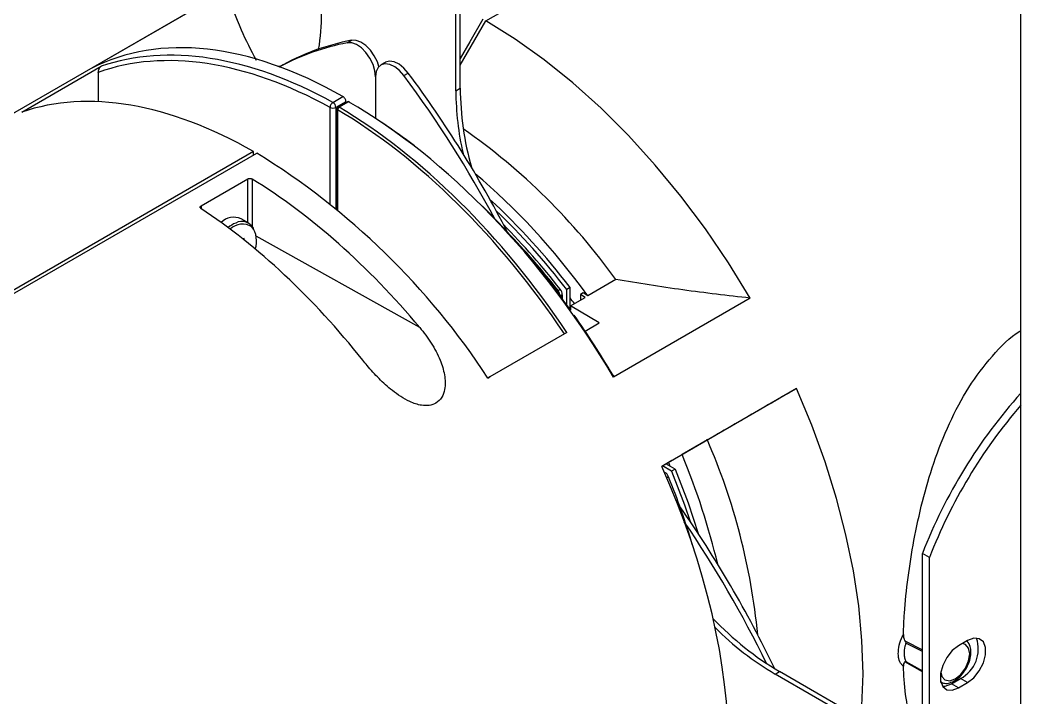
# Model space of a CAD drawing. Extents: x 12.3 to 108.7, y 1.1 to 80.4.
# Drawn here: x 73.653 to 78.505, y 61.209 to 64.496 of the extents above; entities that cross this region are included whole.
import ezdxf

# ---------------------------------------------------------------- set-up
doc = ezdxf.new("R2010")
doc.units = 0
doc.header["$MEASUREMENT"] = 0
doc.layers.add('OBJECT', color=7, linetype='CONTINUOUS')

msp = doc.modelspace()

# ---------------------------------------------------------------- linework, layer by layer
at = {"layer": 'OBJECT'}
for p, q in [((78.5047, 60.8929), (78.5037, 67.7126)), ((75.9111, 64.4917), (77.6024, 65.468)), ((75.1148, 64.906), (73.037, 63.7066)), ((75.7654, 64.1523), (75.7654, 64.7448)), ((75.7866, 64.1645), (75.7866, 64.7567)), ((74.652, 64.6379), (73.9986, 64.2607)), ((75.7866, 64.276), (75.9111, 64.4917)), ((75.2393, 64.385), (75.2605, 64.3973)), ((75.4237, 64.2902), (75.4025, 64.278)), ((73.6618, 64.049), (74.0467, 64.2712)), ((74.0325, 64.2419), (74.0325, 64.0996)), ((75.5139, 64.2264), (75.5352, 64.2387)), ((75.3766, 64.2208), (75.3766, 64.0184)), ((75.7654, 64.1523), (75.7866, 64.1645)), ((75.1698, 64.0964), (75.2185, 64.1245)), ((75.2327, 64.0998), (75.1842, 64.0718)), ((75.2397, 64.0993), (75.1948, 64.0733)), ((75.2447, 64.0988), (75.1998, 64.0728)), ((75.2327, 64.0998), (75.2327, 64.0952)), ((75.156, 63.6046), (75.156, 64.0717)), ((75.1842, 64.0718), (75.1842, 63.5817)), ((75.1898, 64.0647), (75.1898, 63.577)), ((75.1926, 64.0606), (75.1926, 63.5747)), ((74.7847, 63.8577), (71.7747, 62.12)), ((71.7888, 62.1119), (74.8003, 63.8504)), ((74.7847, 63.8414), (74.7847, 63.8577)), ((74.5304, 63.5944), (74.7571, 63.7252)), ((74.7571, 63.5133), (74.7571, 63.7252)), ((74.7781, 63.7247), (74.7781, 63.496)), ((74.5304, 63.5944), (74.5304, 63.5815)), ((74.7615, 63.5108), (74.7245, 63.5322)), ((74.7403, 63.4366), (74.7334, 63.4341)), ((75.5904, 63.0053), (74.7979, 63.4471)), ((76.1045, 63.3663), (76.1044, 63.3676)), ((76.1044, 63.3632), (76.1045, 63.3663)), ((76.5416, 63.2369), (76.4059, 63.1585)), ((76.2609, 63.184), (76.2714, 63.1901)), ((76.3197, 63.1991), (76.3028, 63.1893)), ((76.3028, 63.1144), (76.3028, 63.1893)), ((76.3197, 63.0909), (76.3197, 63.1991)), ((76.3828, 63.1723), (76.3691, 63.1644)), ((76.4059, 63.1585), (76.3828, 63.1723)), ((76.2816, 63.1634), (76.271, 63.1573)), ((76.271, 63.1573), (76.271, 63.1538)), ((76.2816, 63.1634), (76.2816, 63.1396)), ((76.3215, 63.1098), (76.3924, 63.1507)), ((76.3924, 63.1507), (76.3691, 63.1644)), ((76.3691, 63.1644), (76.3691, 63.1373)), ((77.1921, 63.1472), (76.5297, 62.7648)), ((76.4603, 63.0268), (76.3215, 63.1098)), ((76.3215, 63.1097), (76.3215, 63.1098)), ((76.3215, 63.1097), (76.3215, 63.0885)), ((76.3918, 62.9873), (76.4603, 63.0268)), ((76.3038, 62.981), (75.9308, 62.7657)), ((75.9308, 62.7657), (75.9211, 62.7599)), ((75.9211, 62.76), (75.9308, 62.7657)), ((77.4166, 62.7088), (76.7633, 62.3316)), ((76.985, 62.4596), (76.8623, 62.3888)), ((76.8123, 62.3599), (76.7633, 62.3316)), ((76.8285, 62.3178), (76.784, 62.3435)), ((76.8614, 62.3882), (76.8123, 62.3599)), ((76.8619, 62.3885), (76.8614, 62.3882)), ((76.8623, 62.3888), (76.8619, 62.3886)), ((76.8619, 62.3885), (76.8619, 62.3886)), ((76.8116, 62.308), (76.767, 62.3337)), ((76.7754, 62.3044), (76.7785, 62.3026)), ((76.7767, 62.3015), (76.7785, 62.3026)), ((76.8285, 62.3178), (76.8116, 62.308)), ((76.7966, 62.2804), (76.788, 62.2755)), ((78.0612, 61.8895), (78.0273, 61.9091)), ((78.0273, 61.0741), (78.0273, 61.9091)), ((78.0612, 61.0648), (78.0612, 61.8895)), ((77.9418, 61.4851), (78.0273, 61.4424)), ((78.0273, 61.4337), (77.9467, 61.4748)), ((78.2458, 61.4871), (78.202, 61.4618)), ((78.0273, 61.3347), (77.9418, 61.3837)), ((77.9467, 61.3856), (78.0273, 61.3397)), ((77.3134, 61.3244), (77.3346, 61.3367)), ((77.8264, 61.0283), (77.3134, 61.3244)), ((77.8458, 61.0416), (77.3346, 61.3367)), ((78.168, 61.2772), (78.2119, 61.3025)), ((78.202, 61.2576), (78.168, 61.2772)), ((78.202, 61.2576), (78.2458, 61.2829)), ((78.2458, 61.2829), (78.2119, 61.3025))]:
    msp.add_line(p, q, dxfattribs=at)
at = {"layer": 'OBJECT', "flags": 128}
for points in [[(75.897, 64.4998), (75.8336, 64.39), (75.7866, 64.3086)], [(77.1921, 63.1472), (77.0871, 63.318), (76.975, 63.4832), (76.8565, 63.6417), (76.7323, 63.7927), (76.6031, 63.9351), (76.4698, 64.0682), (76.3331, 64.1911), (76.1938, 64.303), (76.0529, 64.4035), (75.9111, 64.4917)], [(75.3766, 64.2208), (75.3734, 64.2498), (75.364, 64.2804), (75.3492, 64.3104), (75.33, 64.3377), (75.3077, 64.3601), (75.284, 64.3762), (75.2606, 64.3847), (75.2393, 64.385)], [(75.3927, 64.2702), (75.3853, 64.2927), (75.3704, 64.3227), (75.3512, 64.3499), (75.3289, 64.3723), (75.3052, 64.3884), (75.2818, 64.3969), (75.2605, 64.3973)], [(75.5139, 64.2264), (75.4926, 64.2508), (75.4692, 64.2693), (75.4455, 64.2805), (75.4232, 64.2838), (75.404, 64.2788), (75.3892, 64.2659), (75.3798, 64.2461), (75.3766, 64.2208)], [(75.5352, 64.2387), (75.5138, 64.263), (75.4904, 64.2815), (75.4667, 64.2928), (75.4445, 64.296), (75.4252, 64.2911), (75.4237, 64.2902)], [(74.9142, 64.2709), (74.9111, 64.2707), (74.9064, 64.2705)], [(74.7413, 63.4278), (74.7413, 63.428), (74.7403, 63.4366)], [(77.7288, 61.1091), (77.7338, 61.1698), (77.739, 61.3257), (77.7338, 61.4876), (77.7183, 61.6547), (77.6925, 61.8258), (77.6565, 62.0001), (77.6107, 62.1765), (77.5552, 62.3541), (77.4904, 62.5319), (77.4166, 62.7088)], [(76.8116, 62.308), (76.8742, 62.1448), (76.902, 62.0636)], [(76.8285, 62.3178), (76.8912, 62.1546), (76.9403, 62.0061)], [(78.1161, 61.3342), (78.1211, 61.3135), (78.1363, 61.296), (78.1591, 61.2916), (78.186, 61.3009), (78.2129, 61.3226), (78.2356, 61.3533), (78.2509, 61.3884), (78.2562, 61.4225), (78.2509, 61.4505), (78.2356, 61.468), (78.2206, 61.4725)], [(78.2458, 61.2829), (78.276, 61.3065), (78.3026, 61.3396), (78.3223, 61.3782), (78.3328, 61.4175), (78.3328, 61.453), (78.3223, 61.4802), (78.3026, 61.496), (78.276, 61.4984), (78.2458, 61.4871)], [(78.202, 61.4618), (78.1717, 61.4382), (78.1451, 61.4051), (78.1254, 61.3665), (78.1149, 61.3272), (78.1149, 61.2917), (78.1254, 61.2645), (78.1451, 61.2487), (78.1717, 61.2463), (78.202, 61.2576)], [(78.1248, 61.2653), (78.1378, 61.2659), (78.168, 61.2772)]]:
    msp.add_lwpolyline(points, dxfattribs=at)
at = {"layer": 'OBJECT'}
for centre, radius, start, end in [((74.1073, 64.5225), 1.0076, 350.3239, 0.3051), ((75.466, 63.2968), 1.1195, 100.5815, 119.867), ((75.4455, 63.2823), 1.1219, 100.5925, 118.4402), ((71.0471, 60.9079), 5.589, 27.2487, 36.5803), ((71.0281, 60.8972), 5.5863, 28.1017, 36.5812), ((77.1921, 64.1619), 1.4267, 180.3873, 192.7161), ((77.2755, 64.1797), 1.489, 180.5835, 195.5105), ((75.1866, 64.0708), 0.0306, 123.2301, 178.3761), ((75.1535, 64.0704), 0.0307, 2.5601, 57.9559), ((75.2447, 64.0906), 0.01, 60.2415, 119.9973), ((75.2418, 64.0948), 0.00494, 53.4184, 114.974), ((75.2477, 64.0948), 0.00496, 66.0938, 126.2045), ((75.17, 64.0991), 0.0308, 242.9222, 297.3664), ((75.1998, 64.0647), 0.01, 119.9973, 180), ((75.1947, 64.0651), 0.00499, 185.5272, 245.1212), ((75.2079, 64.0598), 0.0153, 122.0622, 177.1045), ((75.1968, 64.0689), 0.00494, 53.4184, 114.974), ((74.0294, 61.4337), 3.0923, 35.6697, 55.032), ((72.925, 60.8016), 3.5794, 33.1695, 58.405), ((73.6335, 61.1408), 3.3842, 37.4605, 47.2491), ((73.5707, 61.0908), 3.445, 37.5265, 46.0883), ((74.6896, 63.4533), 0.0862, 66.1619, 135.3746), ((74.7569, 63.3696), 0.1533, 112.4281, 128.5356), ((74.7289, 63.4562), 0.063, 22.2269, 118.8965), ((74.732, 63.4216), 0.0845, 57.9386, 134.9652), ((74.6842, 63.424), 0.1156, 340.465, 36.7598), ((73.5321, 61.0647), 3.4672, 37.8063, 44.7177), ((73.509, 61.0482), 3.4835, 37.8163, 44.0023), ((76.0824, 59.2382), 4.4077, 107.7269, 107.8254), ((76.2252, 63.1552), 0.0458, 2.5848, 38.9169), ((76.2358, 63.1613), 0.0458, 2.5848, 38.9169), ((80.3975, 60.9902), 2.5421, 138.1327, 158.8101), ((80.4314, 60.9707), 2.5421, 139.2918, 158.8101), ((74.1237, 61.216), 3.1194, 5.4974, 23.5628), ((76.7538, 62.264), 0.0458, 21.0818, 57.4169), ((73.5606, 60.9614), 3.4945, 16.4676, 22.1774), ((72.2596, 58.9267), 5.6028, 25.6351, 34.9632), ((72.2312, 58.9103), 5.6112, 26.0619, 34.1871), ((78.1203, 62.6553), 1.535, 223.8069, 239.2124), ((78.0658, 62.5988), 1.48, 225.1418, 239.4403), ((78.1357, 61.4458), 0.1622, 297.9929, 19.1434)]:
    msp.add_arc(centre, radius, start, end, dxfattribs=at)
for centre, major_axis, ratio, start_param, end_param in [((75.2467, 61.9974), (-1.2756, 2.2484), 0.572321, 5.517751, 6.262047), ((75.1986, 61.9696), (-1.3093, 2.2289), 0.582359, 5.509058, 6.168285), ((75.1845, 61.9613), (-1.2993, 2.2116), 0.582398, 5.509023, 6.174592), ((74.7988, 61.7388), (-1.284, 2.2436), 0.574857, 5.507768, 6.174853), ((75.2187, 64.108), (-0.0099, 0.0174), 0.572321, 3.93136, 5.517751), ((75.2376, 61.9921), (-1.3094, 2.2289), 0.582379, 4.716936, 5.489562), ((75.1856, 61.9622), (-1.2707, 2.2397), 0.572321, 4.842576, 5.498273), ((75.1927, 61.9662), (-1.2757, 2.2484), 0.572341, 4.842094, 5.498256), ((75.2446, 61.9962), (-1.3044, 2.2202), 0.582398, 5.318204, 5.404689), ((75.5321, 62.1621), (-1.1004, 1.9396), 0.572321, 4.908922, 5.291389), ((74.6812, 61.6709), (-1.3268, 2.2188), 0.587369, 4.978005, 5.436685), ((74.4367, 61.5297), (-1.2591, 2.2579), 0.567218, 4.995469, 5.454149), ((75.2446, 61.9962), (-1.3044, 2.2202), 0.582398, 5.006201, 5.131424), ((75.2446, 61.9962), (-1.3044, 2.2202), 0.582398, 4.866909, 4.894412), ((75.5321, 62.1621), (-1.0363, 1.8266), 0.572321, 4.920986, 4.937543), ((75.2446, 61.9962), (-1.3044, 2.2202), 0.582398, 4.72095, 4.855157), ((75.5605, 62.1785), (-1.0229, 1.8342), 0.567218, 4.48588, 4.494973), ((75.5605, 62.1785), (-1.0862, 1.9478), 0.567218, 4.248381, 4.50903), ((75.2446, 61.9962), (-1.3095, 2.2289), 0.582398, 3.319651, 4.525613)]:
    msp.add_ellipse(centre, major_axis=major_axis, ratio=ratio, start_param=start_param, end_param=end_param, dxfattribs=at)
for points, knots in [([(74.652, 64.6379), (74.6745, 64.5745), (74.7148, 64.4609), (74.772, 64.3498), (74.7973, 64.3007)], [0, 0, 0, 0, 0.557907, 1, 1, 1, 1]), ([(74.0325, 64.2419), (74.0327, 64.2448), (74.0331, 64.2502), (74.036, 64.2584), (74.0396, 64.2647), (74.0433, 64.269), (74.0457, 64.2705), (74.0467, 64.2712)], [0, 0, 0, 0, 0.280729, 0.52739, 0.720919, 0.882045, 1, 1, 1, 1]), ([(74.7571, 63.7252), (74.7584, 63.7258), (74.761, 63.7271), (74.766, 63.7277), (74.7711, 63.7274), (74.7753, 63.7263), (74.7773, 63.7252), (74.7781, 63.7247)], [0, 0, 0, 0, 0.216789, 0.433573, 0.650457, 0.867566, 1, 1, 1, 1]), ([(74.5303, 63.5817), (74.5292, 63.5825), (74.5271, 63.5842), (74.5258, 63.5873), (74.5262, 63.5903), (74.528, 63.5928), (74.5298, 63.5939), (74.5304, 63.5944)], [0, 0, 0, 0, 0.217434, 0.434878, 0.652156, 0.869184, 1, 1, 1, 1]), ([(76.1044, 63.3676), (76.1086, 63.3626), (76.1296, 63.338), (76.1894, 63.2659), (76.2427, 63.1959), (76.2801, 63.1467)], [0, 0, 0, 0, 0.06952, 0.347634, 1, 1, 1, 1]), ([(77.1921, 63.1472), (77.0829, 63.1597), (76.8641, 63.1848), (76.6492, 63.2195), (76.5416, 63.2369)], [0, 0, 0, 0, 0.499415, 1, 1, 1, 1]), ([(75.5904, 63.0053), (75.6099, 62.9804), (75.6489, 62.9305), (75.6896, 62.8523), (75.7135, 62.7755), (75.716, 62.7121), (75.6993, 62.6646), (75.6725, 62.637), (75.6371, 62.6251), (75.593, 62.6263), (75.5302, 62.6476), (75.4599, 62.6947), (75.3922, 62.7564), (75.3462, 62.8072), (75.3215, 62.8377), (75.3147, 62.8461)], [0, 0, 0, 0, 0.107368, 0.214482, 0.302528, 0.391219, 0.444441, 0.49807, 0.544418, 0.589607, 0.660357, 0.771317, 0.867069, 0.963023, 1, 1, 1, 1]), ([(77.9345, 61.5171), (77.9361, 61.5508), (77.9401, 61.6387), (77.9558, 61.7916), (77.9843, 61.9746), (78.0255, 62.1623), (78.0816, 62.3543), (78.1552, 62.5417), (78.2485, 62.719), (78.3638, 62.8684), (78.4511, 62.9598), (78.5026, 62.9896), (78.5044, 62.9907)], [0, 0, 0, 0, 0.066968, 0.174592, 0.282253, 0.394855, 0.507484, 0.629503, 0.751478, 0.87353, 0.995494, 1, 1, 1, 1]), ([(76.5264, 62.7748), (76.5279, 62.7738), (76.5304, 62.7721), (76.5319, 62.7693), (76.5319, 62.7673), (76.5311, 62.7657), (76.5301, 62.7651), (76.5297, 62.7648)], [0, 0, 0, 0, 0.350962, 0.586582, 0.76037, 0.897358, 1, 1, 1, 1]), ([(77.4166, 62.7088), (77.3447, 62.6673), (77.2368, 62.605), (77.0929, 62.5219), (77.021, 62.4804), (76.985, 62.4596)], [0, 0, 0, 0, 0.5, 0.75, 1, 1, 1, 1]), ([(77.9345, 61.3629), (77.9313, 61.3657), (77.9212, 61.3743), (77.9125, 61.3947), (77.9089, 61.4266), (77.9133, 61.4639), (77.9246, 61.4969), (77.9331, 61.5141), (77.9345, 61.5171)], [0, 0, 0, 0, 0.110692, 0.342364, 0.489443, 0.720643, 0.952192, 1, 1, 1, 1]), ([(77.9345, 61.5171), (77.9348, 61.5112), (77.9353, 61.5017), (77.9389, 61.4906), (77.9413, 61.4861), (77.9418, 61.4851)], [0, 0, 0, 0, 0.55845, 0.911507, 1, 1, 1, 1]), ([(77.9467, 61.4748), (77.9451, 61.4695), (77.9399, 61.4516), (77.9373, 61.4265), (77.9396, 61.4019), (77.9443, 61.3912), (77.9467, 61.3856)], [0, 0, 0, 0, 0.1508918, 0.5168463, 0.7496644, 1, 1, 1, 1]), ([(77.9418, 61.4851), (77.9436, 61.4818), (77.9454, 61.4783), (77.9467, 61.4748), (77.9467, 61.4748)], [0, 0, 0, 0, 0.984681, 1, 1, 1, 1]), ([(78.1137, 61.287), (78.1204, 61.2839), (78.1348, 61.2774), (78.1609, 61.2811), (78.1881, 61.2939), (78.2149, 61.3167), (78.238, 61.3475), (78.2547, 61.3828), (78.2632, 61.4192), (78.2614, 61.4512), (78.2536, 61.4741), (78.244, 61.482), (78.2412, 61.4844)], [0, 0, 0, 0, 0.085183, 0.183684, 0.287971, 0.399536, 0.512357, 0.62523, 0.739156, 0.855473, 0.956813, 1, 1, 1, 1]), ([(77.9418, 61.3837), (77.9404, 61.3824), (77.9364, 61.3787), (77.9346, 61.3708), (77.9345, 61.3646), (77.9345, 61.3629)], [0, 0, 0, 0, 0.290055, 0.806423, 1, 1, 1, 1]), ([(77.9418, 61.3837), (77.9436, 61.3845), (77.9454, 61.3854), (77.9467, 61.3856), (77.9467, 61.3856)], [0, 0, 0, 0, 0.984681, 1, 1, 1, 1]), ([(77.9797, 61.087), (77.9717, 61.1103), (77.9518, 61.1679), (77.9395, 61.2664), (77.9356, 61.3412), (77.9345, 61.3629)], [0, 0, 0, 0, 0.325721, 0.804439, 1, 1, 1, 1])]:
    msp.add_open_spline(points, degree=3, knots=knots, dxfattribs=at)

doc.saveas('drawing.dxf')
